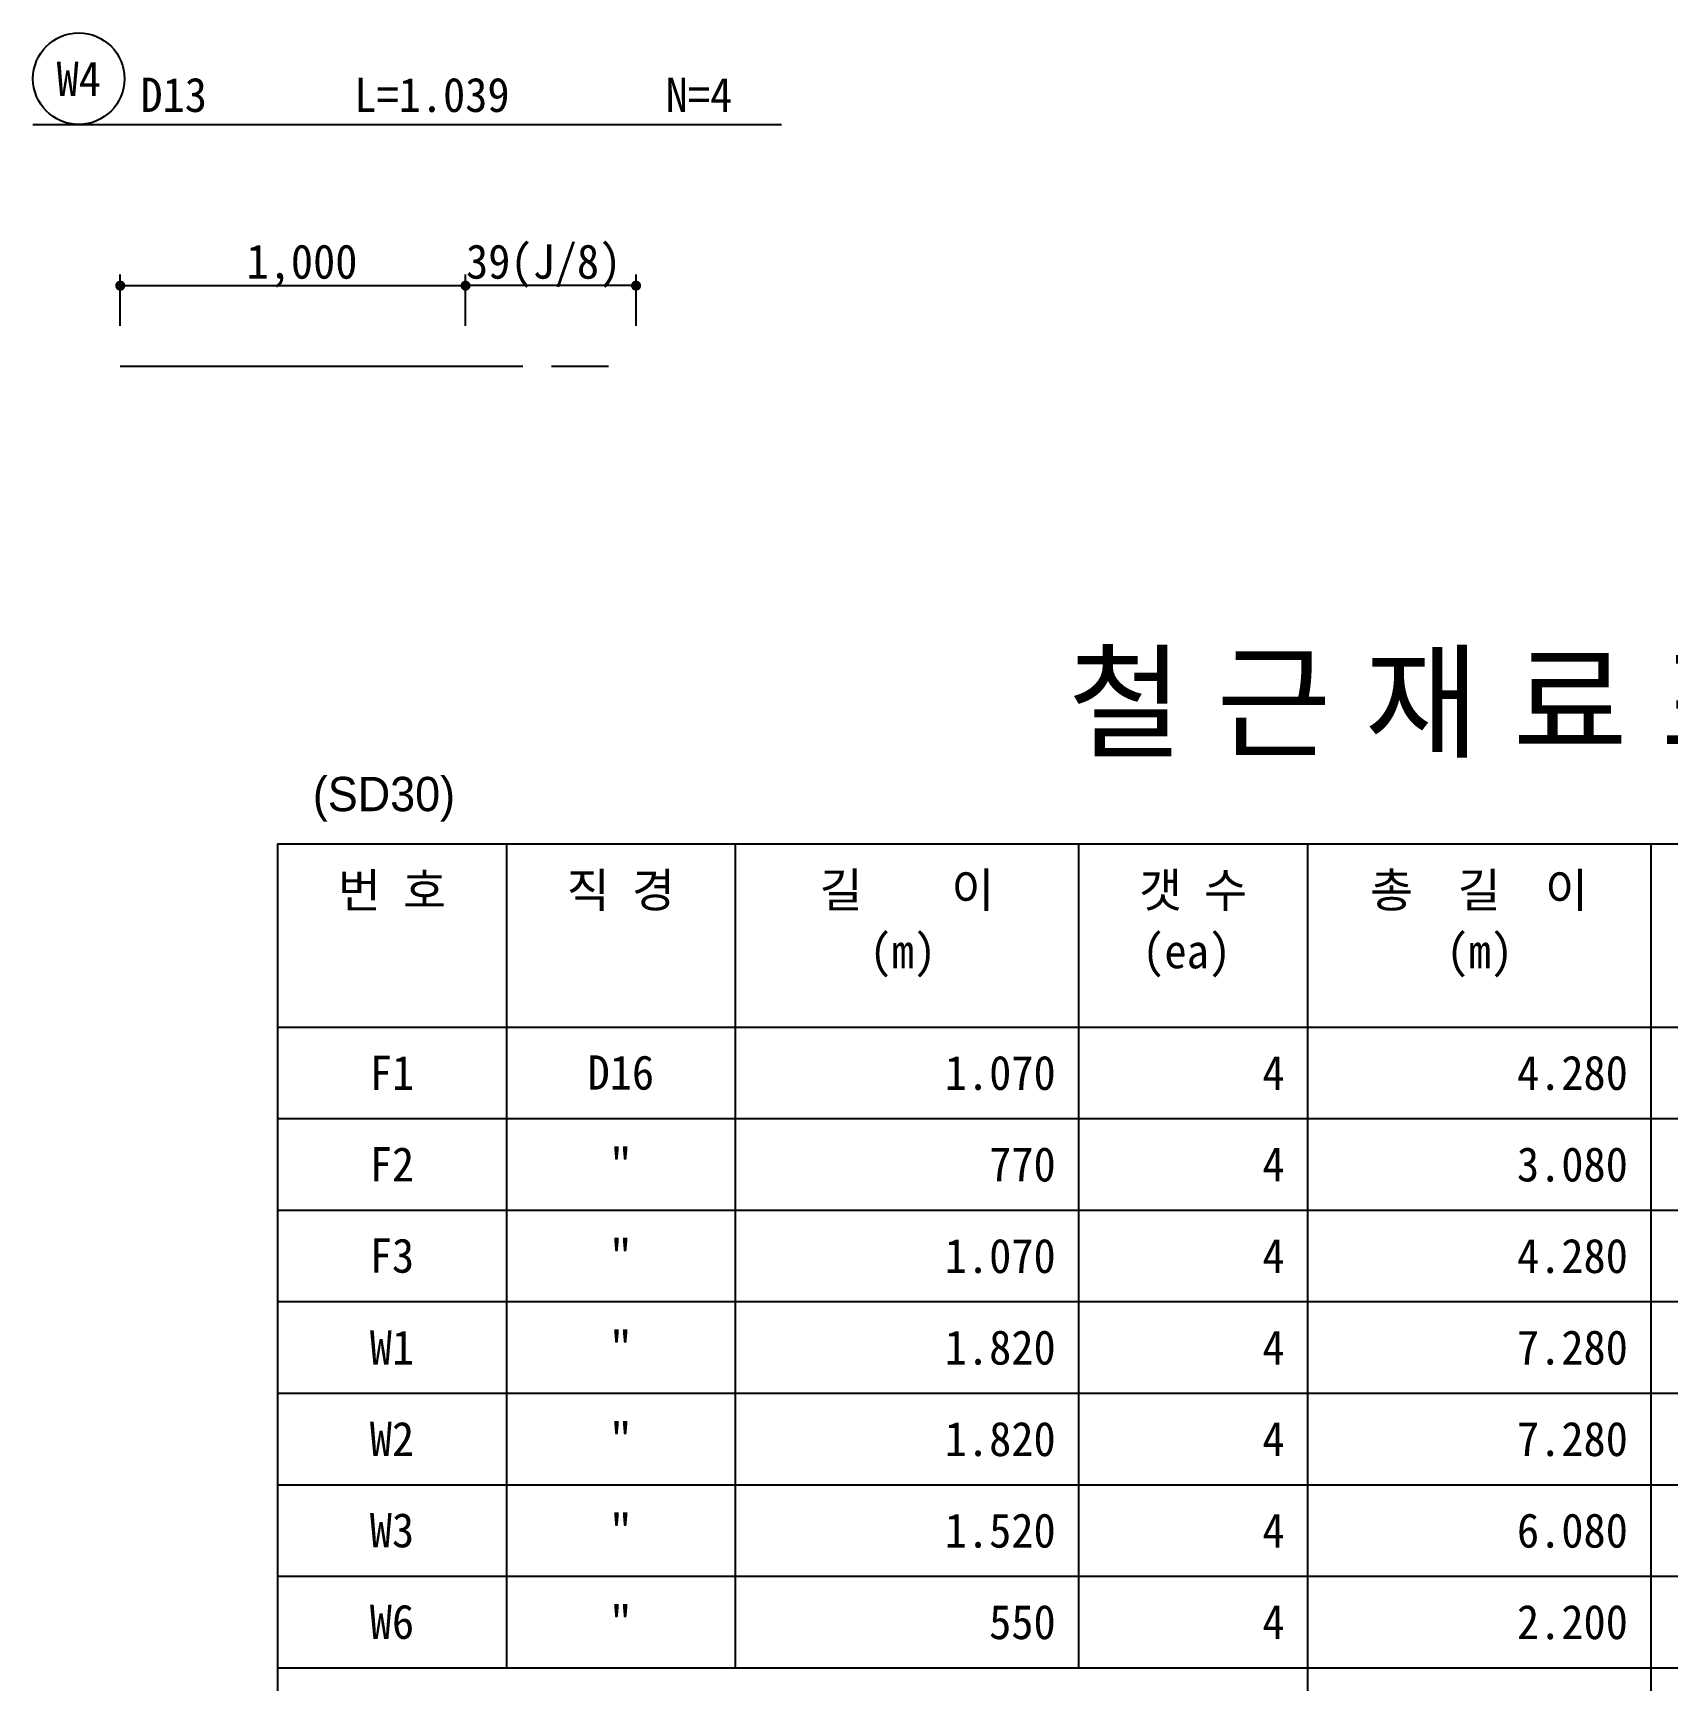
# Model space of a CAD drawing. Header units: millimetres. Extents: x 381 to 2337, y -50 to 586.
# Drawn here: x 2025 to 2167.8, y 125.2 to 269.1 of the extents above; entities that cross this region are included whole.
import ezdxf
from ezdxf.enums import TextEntityAlignment as Align

# ---------------------------------------------------------------- set-up
doc = ezdxf.new("R2010")
doc.units = ezdxf.units.MM
doc.header["$LTSCALE"] = 10
doc.linetypes.add('DASHED', pattern=[0.75, 0.5, -0.25])
for name, color, linetype in [('t03', 7, 'Continuous'), ('t05', 7, 'Continuous'), ('t08', 7, 'Continuous'), ('T25', 7, 'Continuous'), ('철근', 6, 'Continuous'), ('철근지시선', 1, 'Continuous'), ('치수선', 1, 'Continuous')]:
    doc.layers.add(name, color=color, linetype=linetype)
doc.styles.add('HY헤드라인M', font='H2HDRM.TTF')
doc.styles.add('돋움체', font='DotumChe.ttf')

msp = doc.modelspace()

# ---------------------------------------------------------------- linework, layer by layer
at = {"color": 7}
for p, q in [((2046.4, 198.25), (2046.4, 182.25)), ((2046.4, 198.25), (2246.4, 198.25)), ((2046.4, 182.25), (2046.4, 54.25))]:
    msp.add_line(p, q, dxfattribs=at)
at = {"color": 1}
for p, q in [((2066.4, 198.25), (2066.4, 182.25)), ((2086.4, 198.25), (2086.4, 182.25)), ((2116.4, 198.25), (2116.4, 182.25)), ((2136.4, 198.25), (2136.4, 182.25)), ((2166.4, 198.25), (2166.4, 182.25)), ((2046.4, 182.25), (2246.4, 182.25)), ((2066.4, 182.25), (2066.4, 126.25)), ((2086.4, 182.25), (2086.4, 126.25)), ((2116.4, 182.25), (2116.4, 126.25)), ((2136.4, 182.25), (2136.4, 54.25)), ((2166.4, 182.25), (2166.4, 54.25)), ((2046.4, 174.25), (2246.4, 174.25)), ((2046.4, 166.25), (2246.4, 166.25)), ((2046.4, 158.25), (2246.4, 158.25)), ((2046.4, 150.25), (2246.4, 150.25)), ((2046.4, 142.25), (2246.4, 142.25)), ((2046.4, 134.25), (2246.4, 134.25)), ((2046.4, 126.25), (2246.4, 126.25))]:
    msp.add_line(p, q, dxfattribs=at)
at = {"layer": '철근'}
msp.add_line((2032.66, 240), (2062.83, 240), dxfattribs=at)
at = {"layer": '철근', "linetype": 'DASHED'}
msp.add_line((2062.83, 240), (2077.73, 240), dxfattribs=at)
at = {"layer": '철근지시선', "linetype": 'Continuous'}
msp.add_line((2025.03, 261.13), (2090.44, 261.13), dxfattribs=at)
msp.add_circle((2029.03, 265.13), 4, dxfattribs=at)
at = {"layer": '치수선'}
for p, q in [((2032.66, 243.52), (2032.66, 248.01)), ((2062.83, 243.52), (2062.83, 248.01)), ((2077.73, 243.52), (2077.73, 248.01)), ((2032.66, 247.04), (2062.83, 247.04)), ((2077.73, 247.04), (2062.83, 247.04))]:
    msp.add_line(p, q, dxfattribs=at)
at = {"layer": '치수선', "const_width": 0.44}
for points in [[(2032.44, 247.04, 1), (2032.88, 247.04, 1)], [(2062.61, 247.04, 1), (2063.05, 247.04, 1)], [(2077.51, 247.04, 1), (2077.95, 247.04, 1)]]:
    msp.add_lwpolyline(points, format="xyb", close=True, dxfattribs=at)

# ---------------------------------------------------------------- texts
at = {"style": '돋움체'}
for s, p in [('번 호', (2056.4, 194.25)), ('직 경', (2076.4, 194.25)), ('길    이', (2101.4, 194.25)), ('갯 수', (2126.4, 194.25)), ('총  길  이', (2151.4, 194.25)), ('F1', (2056.4, 178.25)), ('D16', (2076.4, 178.25)), ('F2', (2056.4, 170.25)), ('"', (2076.4, 170.25)), ('F3', (2056.4, 162.25)), ('"', (2076.4, 162.25)), ('W1', (2056.4, 154.25)), ('"', (2076.4, 154.25)), ('W2', (2056.4, 146.25)), ('"', (2076.4, 146.25)), ('W3', (2056.4, 138.25)), ('"', (2076.4, 138.25)), ('W6', (2056.4, 130.25)), ('"', (2076.4, 130.25))]:
    msp.add_text(s, height=3, dxfattribs=at).set_placement(p, align=Align.MIDDLE)
for s, p in [('1.070', (2114.4, 178.25)), ('4', (2134.4, 178.25)), ('4.280', (2164.4, 178.25)), ('770', (2114.4, 170.25)), ('4', (2134.4, 170.25)), ('3.080', (2164.4, 170.25)), ('1.070', (2114.4, 162.25)), ('4', (2134.4, 162.25)), ('4.280', (2164.4, 162.25)), ('1.820', (2114.4, 154.25)), ('4', (2134.4, 154.25)), ('7.280', (2164.4, 154.25)), ('1.820', (2114.4, 146.25)), ('4', (2134.4, 146.25)), ('7.280', (2164.4, 146.25)), ('1.520', (2114.4, 138.25)), ('4', (2134.4, 138.25)), ('6.080', (2164.4, 138.25)), ('550', (2114.4, 130.25)), ('4', (2134.4, 130.25)), ('2.200', (2164.4, 130.25))]:
    msp.add_text(s, height=3, dxfattribs=at).set_placement(p, align=Align.MIDDLE_RIGHT)
at = {"layer": 't03', "style": '돋움체'}
for s, p in [('1,000', (2043.69, 247.65)), ('39(J/8)', (2062.87, 247.65))]:
    msp.add_text(s, height=3, dxfattribs=at).set_placement(p)
at = {"layer": 't03', "color": 7, "style": '돋움체'}
for s, p in [('(m)', (2101.04, 188.65)), ('(ea)', (2125.84, 188.65)), ('(m)', (2151.45, 188.65))]:
    msp.add_text(s, height=3, dxfattribs=at).set_placement(p, align=Align.MIDDLE)
at = {"layer": 't05', "style": 'HY헤드라인M'}
msp.add_text('(SD30)', height=3, dxfattribs=at).set_placement((2055.7, 202.24), align=Align.MIDDLE)
at = {"layer": 't08', "style": 'HY헤드라인M'}
msp.add_text('철 근 재 료 표', height=8, dxfattribs=at).set_placement((2146.4, 210.75), align=Align.MIDDLE)
at = {"layer": 'T25', "linetype": 'Continuous', "style": '돋움체'}
msp.add_text('W4', height=3, dxfattribs=at).set_placement((2029.03, 265.13), align=Align.MIDDLE)
at = {"layer": 'T25', "style": '돋움체'}
for s, p in [('D13', (2034.42, 262.22)), ('L=1.039', (2053.11, 262.22)), ('N=4', (2080.32, 262.22))]:
    msp.add_text(s, height=3, dxfattribs=at).set_placement(p)

doc.saveas('drawing.dxf')
